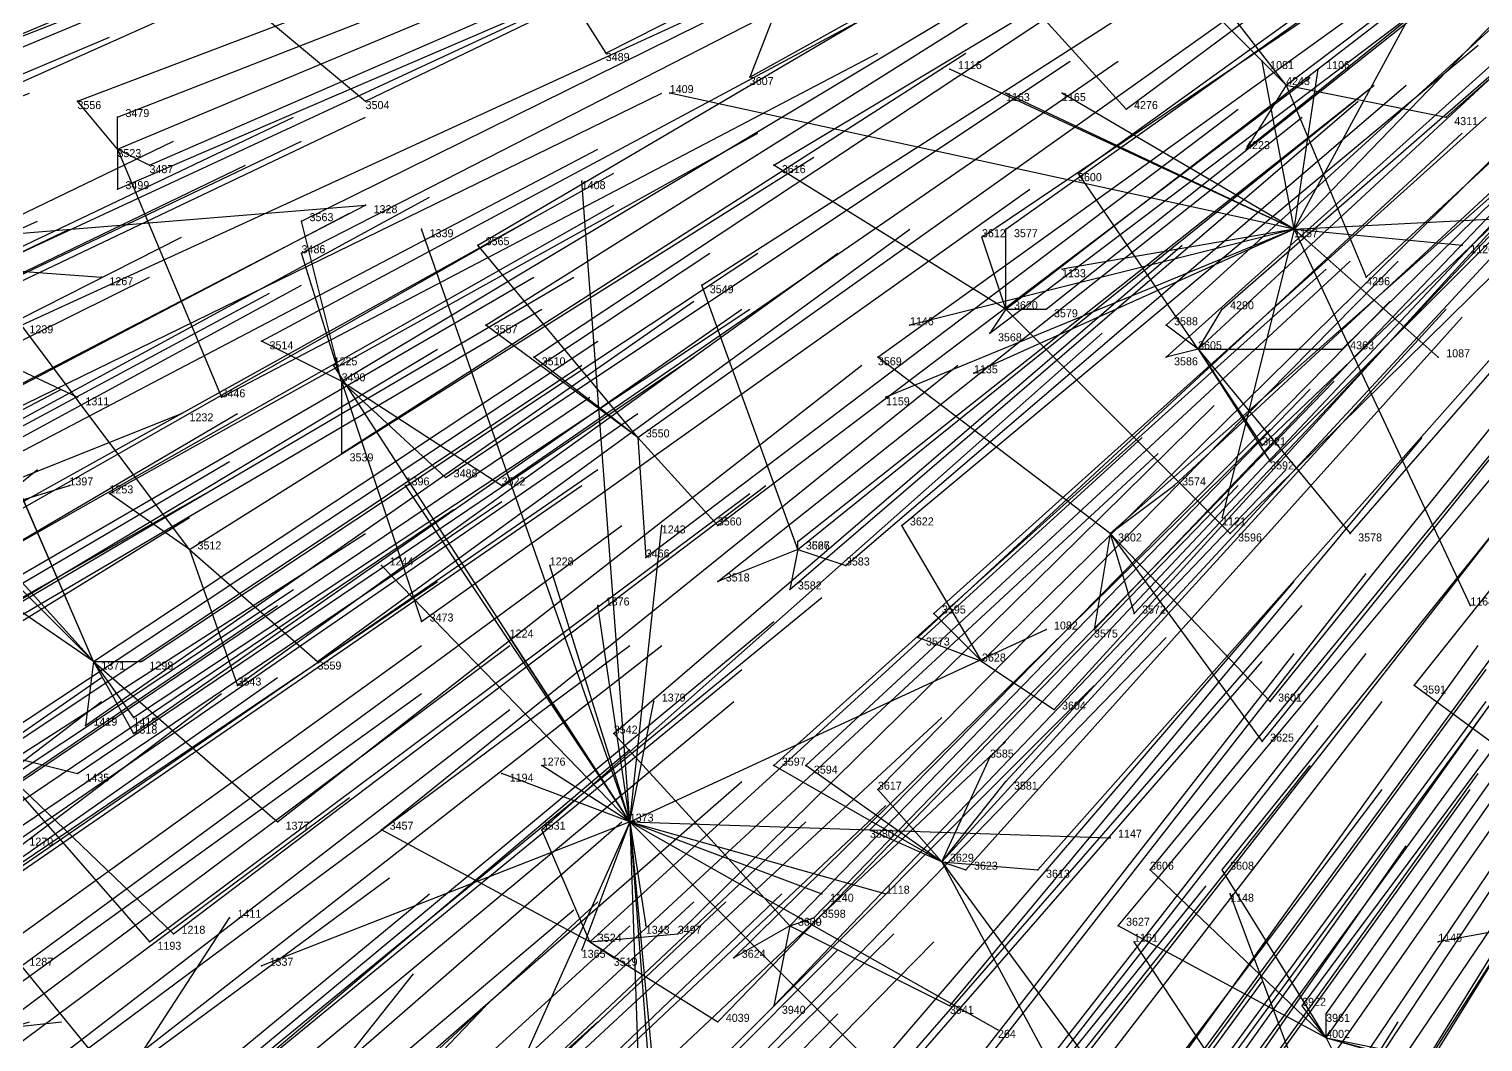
# Model space of a CAD drawing. Extents: x -0.5 to 0.59, y -0.5 to 0.58.
# Drawn here: x -0.335 to -0.1534, y -0.2545 to -0.128 of the extents above; entities that cross this region are included whole.
import ezdxf

# ---------------------------------------------------------------- set-up
doc = ezdxf.new("R2010")
doc.units = 0
for name, color, linetype in [('Facilities', 3, 'CONTINUOUS'), ('Facilities_lines', 3, 'CONTINUOUS'), ('Normals', 1, 'CONTINUOUS'), ('Source_points', 5, 'CONTINUOUS'), ('Text', 3, 'CONTINUOUS')]:
    doc.layers.add(name, color=color, linetype=linetype)

msp = doc.modelspace()

# ---------------------------------------------------------------- linework, layer by layer
at = {"layer": 'Facilities', "color": 3}
for p in [(-0.178, -0.135, -0.558), (-0.324, -0.143, -0.886), (-0.177, -0.153, -1.25), (-0.213, -0.163, -0.67), (-0.189, -0.168, -0.632), (-0.296, -0.172, -0.856), (-0.259, -0.179, -0.785), (-0.2, -0.191, -0.691), (-0.315, -0.193, -0.923), (-0.239, -0.193, -0.767), (-0.327, -0.207, -0.967), (-0.216, -0.207, -0.748), (-0.26, -0.227, -1.25), (-0.221, -0.232, -0.799), (-0.24, -0.24, -0.848), (-0.265, -0.242, -0.896), (-0.173, -0.254, -0.768)]:
    msp.add_point(p, dxfattribs=at)
at = {"layer": 'Facilities_lines', "color": 3}
for p, q in [((-0.275, -0.112, -0.742), (-0.263, -0.131, -0.735)), ((-0.238, -0.116, -0.661), (-0.245, -0.134, -0.699)), ((-0.218, -0.116, -0.618), (-0.198, -0.138, -0.603)), ((-0.178, -0.135, -0.558), (-0.197, -0.116, -0.572)), ((-0.177, -0.153, -1.25), (-0.158, -0.118, -1.25)), ((-0.177, -0.153, -1.25), (-0.149, -0.124, -1.25)), ((-0.305, -0.127, -0.826), (-0.293, -0.137, -0.809)), ((-0.178, -0.135, -0.558), (-0.185, -0.126, -0.56)), ((-0.177, -0.153, -1.25), (-0.181, -0.132, -1.25)), ((-0.177, -0.153, -1.25), (-0.22, -0.133, -1.25)), ((-0.177, -0.153, -1.25), (-0.174, -0.133, -1.25)), ((-0.177, -0.153, -1.25), (-0.255, -0.136, -1.25)), ((-0.177, -0.153, -1.25), (-0.213, -0.136, -1.25)), ((-0.177, -0.153, -1.25), (-0.206, -0.136, -1.25)), ((-0.178, -0.135, -0.558), (-0.183, -0.143, -0.581)), ((-0.178, -0.135, -0.558), (-0.168, -0.159, -0.579)), ((-0.178, -0.135, -0.558), (-0.158, -0.139, -0.526)), ((-0.324, -0.143, -0.886), (-0.329, -0.137, -0.891)), ((-0.324, -0.143, -0.886), (-0.324, -0.139, -0.88)), ((-0.324, -0.143, -0.886), (-0.311, -0.174, -0.891)), ((-0.324, -0.143, -0.886), (-0.324, -0.148, -0.89)), ((-0.324, -0.143, -0.886), (-0.32, -0.145, -0.879)), ((-0.213, -0.163, -0.67), (-0.242, -0.145, -0.705)), ((-0.26, -0.227, -1.25), (-0.266, -0.147, -1.25)), ((-0.189, -0.168, -0.632), (-0.204, -0.146, -0.628)), ((-0.367, -0.156, -1.25), (-0.293, -0.15, -1.25)), ((-0.296, -0.172, -0.856), (-0.301, -0.152, -0.842)), ((-0.177, -0.153, -1.25), (-0.138, -0.151, -1.25)), ((-0.26, -0.227, -1.25), (-0.286, -0.153, -1.25)), ((-0.177, -0.153, -1.25), (-0.228, -0.174, -1.25)), ((-0.177, -0.153, -1.25), (-0.225, -0.165, -1.25)), ((-0.177, -0.153, -1.25), (-0.217, -0.171, -1.25)), ((-0.213, -0.163, -0.67), (-0.216, -0.154, -0.664)), ((-0.213, -0.163, -0.67), (-0.213, -0.153, -0.656)), ((-0.177, -0.153, -1.25), (-0.206, -0.158, -1.25)), ((-0.177, -0.153, -1.25), (-0.186, -0.189, -1.25)), ((-0.177, -0.153, -1.25), (-0.159, -0.169, -1.25)), ((-0.177, -0.153, -1.25), (-0.156, -0.155, -1.25)), ((-0.177, -0.153, -1.25), (-0.155, -0.2, -1.25)), ((-0.367, -0.156, -1.25), (-0.329, -0.174, -1.25)), ((-0.367, -0.156, -1.25), (-0.326, -0.159, -1.25)), ((-0.296, -0.172, -0.856), (-0.301, -0.156, -0.848)), ((-0.259, -0.179, -0.785), (-0.279, -0.155, -0.797)), ((-0.327, -0.207, -0.967), (-0.347, -0.161, -0.957)), ((-0.239, -0.193, -0.767), (-0.251, -0.16, -0.744)), ((-0.213, -0.163, -0.67), (-0.215, -0.166, -0.679)), ((-0.213, -0.163, -0.67), (-0.185, -0.191, -0.665)), ((-0.213, -0.163, -0.67), (-0.208, -0.163, -0.66)), ((-0.189, -0.168, -0.632), (-0.186, -0.163, -0.618)), ((-0.315, -0.193, -0.923), (-0.336, -0.165, -0.935)), ((-0.259, -0.179, -0.785), (-0.278, -0.165, -0.808)), ((-0.189, -0.168, -0.632), (-0.193, -0.165, -0.633)), ((-0.296, -0.172, -0.856), (-0.306, -0.167, -0.871)), ((-0.189, -0.168, -0.632), (-0.193, -0.169, -0.641)), ((-0.189, -0.168, -0.632), (-0.17, -0.191, -0.638)), ((-0.189, -0.168, -0.632), (-0.18, -0.182, -0.641)), ((-0.189, -0.168, -0.632), (-0.181, -0.18, -0.638)), ((-0.189, -0.168, -0.632), (-0.171, -0.168, -0.598)), ((-0.26, -0.227, -1.25), (-0.297, -0.17, -1.25)), ((-0.259, -0.179, -0.785), (-0.272, -0.169, -0.8)), ((-0.2, -0.191, -0.691), (-0.229, -0.169, -0.712)), ((-0.296, -0.172, -0.856), (-0.286, -0.202, -0.874)), ((-0.296, -0.172, -0.856), (-0.283, -0.184, -0.843)), ((-0.296, -0.172, -0.856), (-0.276, -0.185, -0.831)), ((-0.296, -0.172, -0.856), (-0.296, -0.181, -0.868)), ((-0.366, -0.196, -1.25), (-0.316, -0.176, -1.25)), ((-0.327, -0.207, -0.967), (-0.34, -0.177, -0.958)), ((-0.259, -0.179, -0.785), (-0.258, -0.194, -0.807)), ((-0.259, -0.179, -0.785), (-0.249, -0.19, -0.783)), ((-0.366, -0.196, -1.25), (-0.33, -0.185, -1.25)), ((-0.26, -0.227, -1.25), (-0.288, -0.185, -1.25)), ((-0.2, -0.191, -0.691), (-0.192, -0.185, -0.666)), ((-0.327, -0.207, -0.967), (-0.346, -0.186, -0.982)), ((-0.315, -0.193, -0.923), (-0.325, -0.186, -0.936)), ((-0.26, -0.227, -1.25), (-0.256, -0.19, -1.25)), ((-0.216, -0.207, -0.748), (-0.226, -0.19, -0.737)), ((-0.327, -0.207, -0.967), (-0.343, -0.191, -0.983)), ((-0.239, -0.193, -0.767), (-0.239, -0.192, -0.767)), ((-0.2, -0.191, -0.691), (-0.202, -0.203, -0.716)), ((-0.2, -0.191, -0.691), (-0.197, -0.201, -0.703)), ((-0.2, -0.191, -0.691), (-0.18, -0.212, -0.694)), ((-0.2, -0.191, -0.691), (-0.181, -0.217, -0.706)), ((-0.315, -0.193, -0.923), (-0.309, -0.21, -0.934)), ((-0.315, -0.193, -0.923), (-0.299, -0.207, -0.91)), ((-0.239, -0.193, -0.767), (-0.249, -0.197, -0.793)), ((-0.239, -0.193, -0.767), (-0.24, -0.198, -0.776)), ((-0.239, -0.193, -0.767), (-0.233, -0.195, -0.759)), ((-0.327, -0.207, -0.967), (-0.343, -0.196, -0.988)), ((-0.26, -0.227, -1.25), (-0.291, -0.195, -1.25)), ((-0.26, -0.227, -1.25), (-0.27, -0.195, -1.25)), ((-0.26, -0.227, -1.25), (-0.264, -0.2, -1.25)), ((-0.216, -0.207, -0.748), (-0.222, -0.201, -0.748)), ((-0.26, -0.227, -1.25), (-0.208, -0.203, -1.25)), ((-0.26, -0.227, -1.25), (-0.275, -0.204, -1.25)), ((-0.216, -0.207, -0.748), (-0.224, -0.204, -0.758)), ((-0.327, -0.207, -0.967), (-0.328, -0.215, -0.98)), ((-0.327, -0.207, -0.967), (-0.321, -0.207, -0.955)), ((-0.327, -0.207, -0.967), (-0.322, -0.216, -0.969)), ((-0.327, -0.207, -0.967), (-0.304, -0.227, -0.949)), ((-0.327, -0.207, -0.967), (-0.322, -0.214, -0.967)), ((-0.216, -0.207, -0.748), (-0.207, -0.213, -0.742)), ((-0.143, -0.224, -0.665), (-0.162, -0.21, -0.663)), ((-0.26, -0.227, -1.25), (-0.257, -0.212, -1.25)), ((-0.24, -0.24, -0.848), (-0.262, -0.216, -0.849)), ((-0.341, -0.218, -1.012), (-0.32, -0.242, -1.002)), ((-0.341, -0.218, -1.012), (-0.317, -0.241, -0.995)), ((-0.341, -0.218, -1.012), (-0.329, -0.221, -0.991)), ((-0.221, -0.232, -0.799), (-0.215, -0.219, -0.768)), ((-0.26, -0.227, -1.25), (-0.276, -0.221, -1.25)), ((-0.26, -0.227, -1.25), (-0.271, -0.22, -1.25)), ((-0.221, -0.232, -0.799), (-0.242, -0.22, -0.817)), ((-0.221, -0.232, -0.799), (-0.238, -0.22, -0.81)), ((-0.221, -0.232, -0.799), (-0.229, -0.223, -0.799)), ((-0.221, -0.232, -0.799), (-0.213, -0.222, -0.77)), ((-0.26, -0.227, -1.25), (-0.306, -0.245, -1.25)), ((-0.26, -0.227, -1.25), (-0.277, -0.265, -1.25)), ((-0.26, -0.227, -1.25), (-0.266, -0.243, -1.25)), ((-0.26, -0.227, -1.25), (-0.258, -0.284, -1.25)), ((-0.26, -0.227, -1.25), (-0.214, -0.253, -1.25)), ((-0.26, -0.227, -1.25), (-0.221, -0.266, -1.25)), ((-0.26, -0.227, -1.25), (-0.257, -0.266, -1.25)), ((-0.26, -0.227, -1.25), (-0.255, -0.28, -1.25)), ((-0.26, -0.227, -1.25), (-0.228, -0.236, -1.25)), ((-0.26, -0.227, -1.25), (-0.236, -0.236, -1.25)), ((-0.26, -0.227, -1.25), (-0.2, -0.229, -1.25)), ((-0.26, -0.227, -1.25), (-0.258, -0.24, -1.25)), ((-0.265, -0.242, -0.896), (-0.291, -0.228, -0.923)), ((-0.265, -0.242, -0.896), (-0.271, -0.228, -0.885)), ((-0.221, -0.232, -0.799), (-0.23, -0.228, -0.811)), ((-0.087, -0.229, -1.25), (-0.159, -0.242, -1.25)), ((-0.221, -0.232, -0.799), (-0.218, -0.233, -0.797)), ((-0.221, -0.232, -0.799), (-0.209, -0.233, -0.782)), ((-0.221, -0.232, -0.799), (-0.206, -0.26, -0.829)), ((-0.221, -0.232, -0.799), (-0.196, -0.266, -0.826)), ((-0.173, -0.254, -0.768), (-0.195, -0.233, -0.759)), ((-0.173, -0.254, -0.768), (-0.186, -0.233, -0.745)), ((-0.164, -0.292, -1.25), (-0.185, -0.236, -1.25)), ((-0.336, -0.279, -1.25), (-0.31, -0.239, -1.25)), ((-0.24, -0.24, -0.848), (-0.237, -0.239, -0.841)), ((-0.265, -0.242, -0.896), (-0.254, -0.241, -0.875)), ((-0.24, -0.24, -0.848), (-0.247, -0.244, -0.867)), ((-0.24, -0.24, -0.848), (-0.242, -0.25, -0.87)), ((-0.24, -0.24, -0.848), (-0.24, -0.24, -0.848)), ((-0.24, -0.24, -0.848), (-0.22, -0.25, -0.833)), ((-0.173, -0.254, -0.768), (-0.199, -0.24, -0.778)), ((-0.265, -0.242, -0.896), (-0.262, -0.244, -0.895)), ((-0.265, -0.242, -0.896), (-0.249, -0.252, -0.885)), ((-0.164, -0.292, -1.25), (-0.197, -0.242, -1.25)), ((-0.318, -0.267, -1.038), (-0.336, -0.245, -1.039)), ((-0.173, -0.254, -0.768), (-0.176, -0.25, -0.764)), ((-0.173, -0.254, -0.768), (-0.173, -0.251, -0.763)), ((-0.173, -0.254, -0.768), (-0.172, -0.256, -0.772)), ((-0.173, -0.254, -0.768), (-0.166, -0.256, -0.764)), ((-0.173, -0.254, -0.768), (-0.147, -0.261, -0.749)), ((-0.173, -0.254, -0.768), (-0.163, -0.256, -0.759))]:
    msp.add_line(p, q, dxfattribs=at)
at = {"layer": 'Normals', "color": 1}
for p, q in [((-0.158, -0.139, -0.526), (-0.088, -0.077, -0.562)), ((-0.178, -0.135, -0.558), (-0.104, -0.079, -0.596)), ((-0.198, -0.138, -0.603), (-0.124, -0.083, -0.642)), ((-0.183, -0.143, -0.581), (-0.111, -0.085, -0.62)), ((-0.263, -0.131, -0.735), (-0.18, -0.089, -0.772)), ((-0.245, -0.134, -0.699), (-0.164, -0.089, -0.736)), ((-0.204, -0.146, -0.628), (-0.129, -0.092, -0.666)), ((-0.168, -0.159, -0.579), (-0.1, -0.096, -0.617)), ((-0.293, -0.137, -0.809), (-0.21, -0.097, -0.847)), ((-0.242, -0.145, -0.705), (-0.162, -0.097, -0.742)), ((-0.213, -0.153, -0.656), (-0.137, -0.099, -0.693)), ((-0.216, -0.154, -0.664), (-0.139, -0.102, -0.701)), ((-0.193, -0.165, -0.633), (-0.124, -0.102, -0.671)), ((-0.186, -0.163, -0.618), (-0.116, -0.102, -0.656)), ((-0.171, -0.168, -0.598), (-0.104, -0.102, -0.635)), ((-0.329, -0.137, -0.891), (-0.242, -0.104, -0.928)), ((-0.324, -0.139, -0.88), (-0.237, -0.105, -0.917)), ((-0.208, -0.163, -0.66), (-0.135, -0.105, -0.697)), ((-0.189, -0.168, -0.632), (-0.121, -0.105, -0.669)), ((-0.324, -0.143, -0.886), (-0.238, -0.107, -0.922)), ((-0.213, -0.163, -0.67), (-0.139, -0.106, -0.707)), ((-0.193, -0.169, -0.641), (-0.124, -0.107, -0.679)), ((-0.32, -0.145, -0.879), (-0.235, -0.108, -0.915)), ((-0.279, -0.155, -0.797), (-0.199, -0.108, -0.836)), ((-0.377, -0.146, -1.01), (-0.292, -0.11, -1.049)), ((-0.251, -0.16, -0.744), (-0.173, -0.11, -0.781)), ((-0.215, -0.166, -0.679), (-0.141, -0.11, -0.715)), ((-0.324, -0.148, -0.89), (-0.238, -0.111, -0.926)), ((-0.301, -0.152, -0.842), (-0.218, -0.111, -0.88)), ((-0.301, -0.156, -0.848), (-0.219, -0.114, -0.886)), ((-0.278, -0.165, -0.808), (-0.2, -0.116, -0.846)), ((-0.229, -0.169, -0.712), (-0.154, -0.115, -0.749)), ((-0.181, -0.18, -0.638), (-0.114, -0.116, -0.676)), ((-0.272, -0.169, -0.8), (-0.195, -0.118, -0.838)), ((-0.18, -0.182, -0.641), (-0.115, -0.117, -0.679)), ((-0.395, -0.155, -1.06), (-0.309, -0.119, -1.098)), ((-0.17, -0.191, -0.638), (-0.109, -0.121, -0.676)), ((-0.395, -0.161, -1.066), (-0.31, -0.123, -1.104)), ((-0.347, -0.161, -0.957), (-0.263, -0.122, -0.994)), ((-0.306, -0.167, -0.871), (-0.224, -0.123, -0.908)), ((-0.192, -0.185, -0.666), (-0.124, -0.122, -0.704)), ((-0.413, -0.159, -1.105), (-0.326, -0.125, -1.143)), ((-0.296, -0.172, -0.856), (-0.216, -0.124, -0.893)), ((-0.259, -0.179, -0.785), (-0.183, -0.125, -0.823)), ((-0.336, -0.165, -0.935), (-0.251, -0.126, -0.972)), ((-0.185, -0.191, -0.665), (-0.119, -0.126, -0.703)), ((-0.41, -0.165, -1.106), (-0.325, -0.129, -1.142)), ((-0.226, -0.19, -0.737), (-0.154, -0.13, -0.774)), ((-0.2, -0.191, -0.691), (-0.131, -0.13, -0.73)), ((-0.311, -0.174, -0.891), (-0.229, -0.131, -0.929)), ((-0.296, -0.181, -0.868), (-0.218, -0.131, -0.905)), ((-0.283, -0.184, -0.843), (-0.205, -0.132, -0.88)), ((-0.276, -0.185, -0.831), (-0.199, -0.132, -0.867)), ((-0.181, -0.132, -1.25), (-0.181, -0.132, -1.15)), ((-0.249, -0.19, -0.783), (-0.175, -0.134, -0.82)), ((-0.22, -0.133, -1.25), (-0.22, -0.133, -1.15)), ((-0.197, -0.201, -0.703), (-0.133, -0.133, -0.74)), ((-0.174, -0.133, -1.25), (-0.174, -0.133, -1.15)), ((-0.422, -0.171, -1.137), (-0.335, -0.136, -1.174)), ((-0.34, -0.177, -0.958), (-0.256, -0.136, -0.994)), ((-0.255, -0.136, -1.25), (-0.255, -0.136, -1.15)), ((-0.239, -0.192, -0.767), (-0.167, -0.135, -0.805)), ((-0.239, -0.193, -0.767), (-0.167, -0.135, -0.806)), ((-0.233, -0.195, -0.759), (-0.163, -0.135, -0.797)), ((-0.213, -0.136, -1.25), (-0.213, -0.136, -1.15)), ((-0.206, -0.136, -1.25), (-0.206, -0.136, -1.15)), ((-0.202, -0.203, -0.716), (-0.138, -0.136, -0.754)), ((-0.258, -0.194, -0.807), (-0.184, -0.138, -0.844)), ((-0.24, -0.198, -0.776), (-0.169, -0.137, -0.814)), ((-0.162, -0.21, -0.663), (-0.104, -0.137, -0.699)), ((-0.386, -0.179, -1.063), (-0.302, -0.139, -1.101)), ((-0.377, -0.179, -1.043), (-0.293, -0.139, -1.081)), ((-0.249, -0.197, -0.793), (-0.176, -0.139, -0.83)), ((-0.222, -0.201, -0.748), (-0.153, -0.139, -0.786)), ((-0.325, -0.186, -0.936), (-0.244, -0.141, -0.974)), ((-0.224, -0.204, -0.758), (-0.156, -0.141, -0.795)), ((-0.18, -0.212, -0.694), (-0.122, -0.14, -0.732)), ((-0.4, -0.182, -1.099), (-0.317, -0.142, -1.136)), ((-0.385, -0.182, -1.064), (-0.301, -0.142, -1.102)), ((-0.346, -0.186, -0.982), (-0.264, -0.143, -1.019)), ((-0.216, -0.207, -0.748), (-0.15, -0.142, -0.786)), ((-0.391, -0.185, -1.081), (-0.308, -0.145, -1.119)), ((-0.315, -0.193, -0.923), (-0.237, -0.144, -0.962)), ((-0.207, -0.213, -0.742), (-0.144, -0.144, -0.779)), ((-0.181, -0.217, -0.706), (-0.123, -0.145, -0.745)), ((-0.343, -0.191, -0.983), (-0.262, -0.146, -1.02)), ((-0.266, -0.147, -1.25), (-0.266, -0.147, -1.15)), ((-0.286, -0.202, -0.874), (-0.21, -0.148, -0.911)), ((-0.376, -0.193, -1.055), (-0.293, -0.15, -1.092)), ((-0.366, -0.193, -1.035), (-0.285, -0.149, -1.072)), ((-0.343, -0.196, -0.988), (-0.262, -0.15, -1.025)), ((-0.293, -0.15, -1.25), (-0.293, -0.15, -1.15)), ((-0.419, -0.19, -1.15), (-0.334, -0.152, -1.187)), ((-0.377, -0.194, -1.06), (-0.295, -0.151, -1.097)), ((-0.352, -0.197, -1.009), (-0.271, -0.151, -1.045)), ((-0.215, -0.219, -0.768), (-0.151, -0.151, -0.804)), ((-0.414, -0.193, -1.142), (-0.33, -0.153, -1.178)), ((-0.399, -0.196, -1.11), (-0.316, -0.154, -1.148)), ((-0.299, -0.207, -0.91), (-0.225, -0.153, -0.948)), ((-0.286, -0.153, -1.25), (-0.286, -0.153, -1.15)), ((-0.213, -0.222, -0.77), (-0.15, -0.154, -0.807)), ((-0.177, -0.153, -1.25), (-0.177, -0.153, -1.15)), ((-0.327, -0.207, -0.967), (-0.25, -0.156, -1.005)), ((-0.321, -0.207, -0.955), (-0.244, -0.156, -0.994)), ((-0.309, -0.21, -0.934), (-0.234, -0.156, -0.973)), ((-0.262, -0.216, -0.849), (-0.191, -0.155, -0.884)), ((-0.156, -0.155, -1.25), (-0.156, -0.155, -1.15)), ((-0.242, -0.22, -0.817), (-0.173, -0.158, -0.854)), ((-0.238, -0.22, -0.81), (-0.17, -0.157, -0.848)), ((-0.229, -0.223, -0.799), (-0.164, -0.157, -0.837)), ((-0.206, -0.158, -1.25), (-0.206, -0.158, -1.15)), ((-0.403, -0.2, -1.126), (-0.32, -0.159, -1.162)), ((-0.353, -0.206, -1.022), (-0.272, -0.159, -1.058)), ((-0.347, -0.206, -1.01), (-0.267, -0.159, -1.046)), ((-0.326, -0.159, -1.25), (-0.326, -0.159, -1.15)), ((-0.387, -0.205, -1.095), (-0.305, -0.161, -1.132)), ((-0.382, -0.204, -1.083), (-0.301, -0.16, -1.12)), ((-0.195, -0.233, -0.759), (-0.136, -0.161, -0.797)), ((-0.186, -0.233, -0.745), (-0.128, -0.161, -0.783)), ((-0.351, -0.21, -1.023), (-0.271, -0.163, -1.06)), ((-0.328, -0.215, -0.98), (-0.252, -0.162, -1.017)), ((-0.322, -0.216, -0.969), (-0.246, -0.163, -1.007)), ((-0.322, -0.214, -0.967), (-0.245, -0.163, -1.005)), ((-0.23, -0.228, -0.811), (-0.165, -0.162, -0.848)), ((-0.221, -0.232, -0.799), (-0.158, -0.163, -0.837)), ((-0.209, -0.233, -0.782), (-0.147, -0.163, -0.818)), ((-0.225, -0.165, -1.25), (-0.225, -0.165, -1.15)), ((-0.218, -0.233, -0.797), (-0.156, -0.164, -0.835)), ((-0.341, -0.218, -1.012), (-0.264, -0.167, -1.049)), ((-0.271, -0.228, -0.885), (-0.201, -0.166, -0.922)), ((-0.364, -0.216, -1.058), (-0.284, -0.168, -1.095)), ((-0.199, -0.24, -0.778), (-0.139, -0.168, -0.815)), ((-0.344, -0.222, -1.023), (-0.266, -0.17, -1.059)), ((-0.329, -0.221, -0.991), (-0.252, -0.169, -1.028)), ((-0.304, -0.227, -0.949), (-0.231, -0.17, -0.987)), ((-0.297, -0.17, -1.25), (-0.297, -0.17, -1.15)), ((-0.291, -0.228, -0.923), (-0.219, -0.17, -0.961)), ((-0.159, -0.169, -1.25), (-0.159, -0.169, -1.15)), ((-0.237, -0.239, -0.841), (-0.172, -0.172, -0.877)), ((-0.217, -0.171, -1.25), (-0.217, -0.171, -1.15)), ((-0.415, -0.217, -1.17), (-0.331, -0.173, -1.203)), ((-0.342, -0.226, -1.025), (-0.265, -0.174, -1.061)), ((-0.329, -0.174, -1.25), (-0.329, -0.174, -1.15)), ((-0.24, -0.24, -0.848), (-0.175, -0.173, -0.885)), ((-0.24, -0.24, -0.848), (-0.175, -0.173, -0.885)), ((-0.228, -0.174, -1.25), (-0.228, -0.174, -1.15)), ((-0.389, -0.223, -1.121), (-0.309, -0.176, -1.158)), ((-0.336, -0.229, -1.016), (-0.259, -0.176, -1.053)), ((-0.316, -0.176, -1.25), (-0.316, -0.176, -1.15)), ((-0.254, -0.241, -0.875), (-0.187, -0.175, -0.911)), ((-0.176, -0.25, -0.764), (-0.121, -0.176, -0.802)), ((-0.173, -0.251, -0.763), (-0.12, -0.176, -0.801)), ((-0.265, -0.242, -0.896), (-0.196, -0.179, -0.933)), ((-0.247, -0.244, -0.867), (-0.18, -0.178, -0.903)), ((-0.22, -0.25, -0.833), (-0.161, -0.179, -0.871)), ((-0.173, -0.254, -0.768), (-0.12, -0.178, -0.806)), ((-0.166, -0.256, -0.764), (-0.115, -0.179, -0.802)), ((-0.163, -0.256, -0.759), (-0.111, -0.179, -0.797)), ((-0.262, -0.244, -0.895), (-0.194, -0.181, -0.932)), ((-0.172, -0.256, -0.772), (-0.119, -0.18, -0.81)), ((-0.412, -0.246, -1.199), (-0.334, -0.183, -1.205)), ((-0.39, -0.229, -1.131), (-0.31, -0.182, -1.168)), ((-0.341, -0.236, -1.037), (-0.264, -0.183, -1.074)), ((-0.242, -0.25, -0.87), (-0.178, -0.183, -0.907)), ((-0.343, -0.238, -1.043), (-0.266, -0.185, -1.08)), ((-0.33, -0.185, -1.25), (-0.33, -0.185, -1.15)), ((-0.317, -0.241, -0.995), (-0.243, -0.185, -1.032)), ((-0.288, -0.185, -1.25), (-0.288, -0.185, -1.15)), ((-0.249, -0.252, -0.885), (-0.184, -0.185, -0.921)), ((-0.394, -0.232, -1.143), (-0.313, -0.186, -1.18)), ((-0.353, -0.239, -1.067), (-0.276, -0.187, -1.104)), ((-0.32, -0.242, -1.002), (-0.245, -0.186, -1.04)), ((-0.206, -0.26, -0.829), (-0.149, -0.187, -0.866)), ((-0.359, -0.24, -1.08), (-0.282, -0.188, -1.117)), ((-0.396, -0.239, -1.156), (-0.315, -0.189, -1.187)), ((-0.336, -0.245, -1.039), (-0.261, -0.19, -1.076)), ((-0.256, -0.19, -1.25), (-0.256, -0.19, -1.15)), ((-0.186, -0.189, -1.25), (-0.186, -0.189, -1.15)), ((-0.371, -0.241, -1.106), (-0.293, -0.191, -1.143)), ((-0.196, -0.266, -0.826), (-0.141, -0.191, -0.863)), ((-0.291, -0.195, -1.25), (-0.291, -0.195, -1.15)), ((-0.27, -0.195, -1.25), (-0.27, -0.195, -1.15)), ((-0.225, -0.269, -0.877), (-0.168, -0.196, -0.915)), ((-0.361, -0.249, -1.096), (-0.284, -0.197, -1.134)), ((-0.238, -0.268, -0.896), (-0.177, -0.197, -0.933)), ((-0.379, -0.249, -1.134), (-0.302, -0.198, -1.172)), ((-0.308, -0.258, -1.004), (-0.236, -0.199, -1.042)), ((-0.381, -0.252, -1.142), (-0.304, -0.2, -1.179)), ((-0.264, -0.2, -1.25), (-0.264, -0.2, -1.15)), ((-0.237, -0.27, -0.898), (-0.176, -0.2, -0.935)), ((-0.155, -0.2, -1.25), (-0.155, -0.2, -1.15)), ((-0.313, -0.261, -1.019), (-0.242, -0.202, -1.057)), ((-0.208, -0.203, -1.25), (-0.208, -0.203, -1.15)), ((-0.361, -0.259, -1.111), (-0.286, -0.205, -1.148)), ((-0.35, -0.261, -1.09), (-0.275, -0.205, -1.127)), ((-0.334, -0.26, -1.058), (-0.26, -0.205, -1.095)), ((-0.329, -0.262, -1.052), (-0.256, -0.205, -1.09)), ((-0.275, -0.204, -1.25), (-0.275, -0.204, -1.15)), ((-0.258, -0.271, -0.935), (-0.193, -0.204, -0.971)), ((-0.208, -0.28, -0.871), (-0.154, -0.205, -0.91)), ((-0.242, -0.277, -0.92), (-0.181, -0.207, -0.957)), ((-0.234, -0.279, -0.91), (-0.177, -0.206, -0.947)), ((-0.225, -0.279, -0.896), (-0.168, -0.206, -0.934)), ((-0.202, -0.282, -0.867), (-0.148, -0.206, -0.905)), ((-0.318, -0.267, -1.038), (-0.246, -0.208, -1.076)), ((-0.208, -0.283, -0.877), (-0.153, -0.208, -0.915)), ((-0.408, -0.266, -1.218), (-0.326, -0.209, -1.22)), ((-0.381, -0.263, -1.159), (-0.304, -0.209, -1.19)), ((-0.268, -0.276, -0.962), (-0.202, -0.21, -0.998)), ((-0.205, -0.284, -0.875), (-0.15, -0.209, -0.913)), ((-0.406, -0.273, -1.222), (-0.326, -0.212, -1.22)), ((-0.389, -0.27, -1.185), (-0.311, -0.211, -1.203)), ((-0.361, -0.265, -1.12), (-0.286, -0.211, -1.157)), ((-0.318, -0.271, -1.046), (-0.247, -0.212, -1.083)), ((-0.257, -0.212, -1.25), (-0.257, -0.212, -1.15)), ((-0.223, -0.286, -0.905), (-0.166, -0.212, -0.942)), ((-0.208, -0.287, -0.885), (-0.153, -0.212, -0.923)), ((-0.349, -0.27, -1.102), (-0.275, -0.213, -1.139)), ((-0.289, -0.277, -1), (-0.221, -0.214, -1.038)), ((-0.231, -0.288, -0.924), (-0.174, -0.215, -0.961)), ((-0.193, -0.293, -0.876), (-0.141, -0.216, -0.914)), ((-0.28, -0.28, -0.991), (-0.213, -0.217, -1.029)), ((-0.331, -0.278, -1.081), (-0.26, -0.218, -1.118)), ((-0.208, -0.292, -0.898), (-0.154, -0.218, -0.936)), ((-0.186, -0.297, -0.876), (-0.136, -0.219, -0.913)), ((-0.276, -0.221, -1.25), (-0.276, -0.221, -1.15)), ((-0.271, -0.22, -1.25), (-0.271, -0.22, -1.15)), ((-0.233, -0.293, -0.935), (-0.175, -0.22, -0.971)), ((-0.208, -0.296, -0.906), (-0.154, -0.221, -0.944)), ((-0.316, -0.283, -1.06), (-0.246, -0.222, -1.098)), ((-0.222, -0.297, -0.927), (-0.166, -0.223, -0.964)), ((-0.209, -0.298, -0.91), (-0.155, -0.223, -0.948)), ((-0.373, -0.282, -1.168), (-0.295, -0.224, -1.192)), ((-0.295, -0.288, -1.031), (-0.228, -0.225, -1.07)), ((-0.331, -0.288, -1.096), (-0.261, -0.227, -1.133)), ((-0.305, -0.29, -1.052), (-0.238, -0.227, -1.09)), ((-0.26, -0.227, -1.25), (-0.26, -0.227, -1.15)), ((-0.191, -0.306, -0.903), (-0.142, -0.227, -0.94)), ((-0.191, -0.307, -0.903), (-0.142, -0.228, -0.94)), ((-0.216, -0.306, -0.936), (-0.163, -0.23, -0.974)), ((-0.2, -0.229, -1.25), (-0.2, -0.229, -1.15)), ((-0.37, -0.293, -1.18), (-0.29, -0.234, -1.194)), ((-0.359, -0.297, -1.164), (-0.285, -0.236, -1.192)), ((-0.308, -0.3, -1.075), (-0.241, -0.236, -1.112)), ((-0.247, -0.308, -0.987), (-0.188, -0.235, -1.023)), ((-0.236, -0.236, -1.25), (-0.236, -0.236, -1.15)), ((-0.228, -0.236, -1.25), (-0.228, -0.236, -1.15)), ((-0.185, -0.236, -1.25), (-0.185, -0.236, -1.15)), ((-0.332, -0.3, -1.119), (-0.264, -0.237, -1.156)), ((-0.32, -0.3, -1.096), (-0.252, -0.237, -1.133)), ((-0.316, -0.301, -1.09), (-0.248, -0.237, -1.127)), ((-0.338, -0.298, -1.127), (-0.267, -0.238, -1.164)), ((-0.31, -0.239, -1.25), (-0.31, -0.239, -1.15)), ((-0.329, -0.303, -1.117), (-0.26, -0.24, -1.154)), ((-0.293, -0.306, -1.06), (-0.227, -0.241, -1.097)), ((-0.258, -0.24, -1.25), (-0.258, -0.24, -1.15)), ((-0.3, -0.309, -1.076), (-0.234, -0.243, -1.114)), ((-0.287, -0.308, -1.053), (-0.222, -0.242, -1.09)), ((-0.266, -0.243, -1.25), (-0.266, -0.243, -1.15)), ((-0.197, -0.242, -1.25), (-0.197, -0.242, -1.15)), ((-0.159, -0.242, -1.25), (-0.159, -0.242, -1.15)), ((-0.306, -0.245, -1.25), (-0.306, -0.245, -1.15)), ((-0.349, -0.324, -1.19), (-0.287, -0.246, -1.194)), ((-0.236, -0.322, -0.998), (-0.181, -0.247, -1.034)), ((-0.347, -0.322, -1.184), (-0.278, -0.25, -1.193)), ((-0.354, -0.258, -1.25), (-0.335, -0.252, -1.152)), ((-0.34, -0.253, -1.25), (-0.331, -0.252, -1.15)), ((-0.334, -0.315, -1.148), (-0.264, -0.252, -1.182)), ((-0.299, -0.317, -1.089), (-0.234, -0.251, -1.127)), ((-0.214, -0.331, -0.984), (-0.164, -0.252, -1.02)), ((-0.214, -0.253, -1.25), (-0.214, -0.253, -1.15))]:
    msp.add_line(p, q, dxfattribs=at)
at = {"layer": 'Source_points', "color": 5}
for p in [(-0.263, -0.131, -0.735), (-0.181, -0.132, -1.25), (-0.245, -0.134, -0.699), (-0.22, -0.133, -1.25), (-0.174, -0.133, -1.25), (-0.255, -0.136, -1.25), (-0.213, -0.136, -1.25), (-0.206, -0.136, -1.25), (-0.329, -0.137, -0.891), (-0.293, -0.137, -0.809), (-0.198, -0.138, -0.603), (-0.324, -0.139, -0.88), (-0.158, -0.139, -0.526), (-0.183, -0.143, -0.581), (-0.32, -0.145, -0.879), (-0.242, -0.145, -0.705), (-0.266, -0.147, -1.25), (-0.204, -0.146, -0.628), (-0.324, -0.148, -0.89), (-0.293, -0.15, -1.25), (-0.301, -0.152, -0.842), (-0.286, -0.153, -1.25), (-0.216, -0.154, -0.664), (-0.213, -0.153, -0.656), (-0.301, -0.156, -0.848), (-0.279, -0.155, -0.797), (-0.156, -0.155, -1.25), (-0.206, -0.158, -1.25), (-0.326, -0.159, -1.25), (-0.168, -0.159, -0.579), (-0.251, -0.16, -0.744), (-0.208, -0.163, -0.66), (-0.186, -0.163, -0.618), (-0.278, -0.165, -0.808), (-0.225, -0.165, -1.25), (-0.193, -0.165, -0.633), (-0.306, -0.167, -0.871), (-0.215, -0.166, -0.679), (-0.171, -0.168, -0.598), (-0.297, -0.17, -1.25), (-0.272, -0.169, -0.8), (-0.229, -0.169, -0.712), (-0.193, -0.169, -0.641), (-0.159, -0.169, -1.25), (-0.217, -0.171, -1.25), (-0.329, -0.174, -1.25), (-0.311, -0.174, -0.891), (-0.228, -0.174, -1.25), (-0.316, -0.176, -1.25), (-0.296, -0.181, -0.868), (-0.181, -0.18, -0.638), (-0.18, -0.182, -0.641), (-0.33, -0.185, -1.25), (-0.288, -0.185, -1.25), (-0.283, -0.184, -0.843), (-0.276, -0.185, -0.831), (-0.192, -0.185, -0.666), (-0.325, -0.186, -0.936), (-0.256, -0.19, -1.25), (-0.249, -0.19, -0.783), (-0.226, -0.19, -0.737), (-0.186, -0.189, -1.25), (-0.239, -0.192, -0.767), (-0.185, -0.191, -0.665), (-0.17, -0.191, -0.638), (-0.258, -0.194, -0.807), (-0.291, -0.195, -1.25), (-0.27, -0.195, -1.25), (-0.233, -0.195, -0.759), (-0.249, -0.197, -0.793), (-0.24, -0.198, -0.776), (-0.264, -0.2, -1.25), (-0.222, -0.201, -0.748), (-0.197, -0.201, -0.703), (-0.155, -0.2, -1.25), (-0.286, -0.202, -0.874), (-0.208, -0.203, -1.25), (-0.202, -0.203, -0.716), (-0.275, -0.204, -1.25), (-0.224, -0.204, -0.758), (-0.321, -0.207, -0.955), (-0.299, -0.207, -0.91), (-0.309, -0.21, -0.934), (-0.162, -0.21, -0.663), (-0.257, -0.212, -1.25), (-0.18, -0.212, -0.694), (-0.322, -0.214, -0.967), (-0.207, -0.213, -0.742), (-0.328, -0.215, -0.98), (-0.322, -0.216, -0.969), (-0.262, -0.216, -0.849), (-0.181, -0.217, -0.706), (-0.215, -0.219, -0.768), (-0.329, -0.221, -0.991), (-0.276, -0.221, -1.25), (-0.271, -0.22, -1.25), (-0.242, -0.22, -0.817), (-0.238, -0.22, -0.81), (-0.229, -0.223, -0.799), (-0.213, -0.222, -0.77), (-0.304, -0.227, -0.949), (-0.291, -0.228, -0.923), (-0.271, -0.228, -0.885), (-0.23, -0.228, -0.811), (-0.2, -0.229, -1.25), (-0.218, -0.233, -0.797), (-0.209, -0.233, -0.782), (-0.195, -0.233, -0.759), (-0.186, -0.233, -0.745), (-0.236, -0.236, -1.25), (-0.228, -0.236, -1.25), (-0.185, -0.236, -1.25), (-0.31, -0.239, -1.25), (-0.237, -0.239, -0.841), (-0.317, -0.241, -0.995), (-0.258, -0.24, -1.25), (-0.254, -0.241, -0.875), (-0.24, -0.24, -0.848), (-0.199, -0.24, -0.778), (-0.32, -0.242, -1.002), (-0.266, -0.243, -1.25), (-0.197, -0.242, -1.25), (-0.159, -0.242, -1.25), (-0.306, -0.245, -1.25), (-0.262, -0.244, -0.895), (-0.247, -0.244, -0.867), (-0.242, -0.25, -0.87), (-0.22, -0.25, -0.833), (-0.176, -0.25, -0.764), (-0.249, -0.252, -0.885), (-0.173, -0.251, -0.763), (-0.214, -0.253, -1.25)]:
    msp.add_point(p, dxfattribs=at)

# ---------------------------------------------------------------- texts
at = {"layer": 'Text', "color": 3}
for s, p in [('3489', (-0.263, -0.132, -0.735)), ('1116', (-0.219, -0.133, -1.25)), ('1081', (-0.18, -0.133, -1.25)), ('1106', (-0.173, -0.133, -1.25)), ('3607', (-0.245, -0.135, -0.699)), ('4243', (-0.178, -0.135, -0.558)), ('1409', (-0.255, -0.136, -1.25)), ('1163', (-0.213, -0.137, -1.25)), ('1165', (-0.206, -0.137, -1.25)), ('3556', (-0.329, -0.138, -0.891)), ('3479', (-0.323, -0.139, -0.88)), ('3504', (-0.293, -0.138, -0.809)), ('4276', (-0.197, -0.138, -0.603)), ('4311', (-0.157, -0.14, -0.526)), ('3523', (-0.324, -0.144, -0.886)), ('4223', (-0.183, -0.143, -0.581)), ('3487', (-0.32, -0.146, -0.879)), ('3616', (-0.241, -0.146, -0.705)), ('3499', (-0.323, -0.148, -0.89)), ('1408', (-0.266, -0.148, -1.25)), ('3600', (-0.204, -0.147, -0.628)), ('1328', (-0.292, -0.151, -1.25)), ('3563', (-0.3, -0.152, -0.842)), ('1339', (-0.285, -0.154, -1.25)), ('3565', (-0.278, -0.155, -0.797)), ('3612', (-0.216, -0.154, -0.664)), ('3577', (-0.212, -0.154, -0.656)), ('1157', (-0.177, -0.154, -1.25)), ('3486', (-0.301, -0.156, -0.848)), ('1126', (-0.155, -0.156, -1.25)), ('1133', (-0.206, -0.159, -1.25)), ('1267', (-0.325, -0.16, -1.25)), ('4296', (-0.168, -0.16, -0.579)), ('3549', (-0.25, -0.161, -0.744)), ('3620', (-0.212, -0.163, -0.67)), ('3579', (-0.207, -0.164, -0.66)), ('4290', (-0.185, -0.163, -0.618)), ('1239', (-0.335, -0.166, -0.935)), ('3557', (-0.277, -0.166, -0.808)), ('1146', (-0.225, -0.165, -1.25)), ('3588', (-0.192, -0.165, -0.633)), ('3514', (-0.305, -0.168, -0.871)), ('3568', (-0.214, -0.167, -0.679)), ('3605', (-0.189, -0.168, -0.632)), ('4363', (-0.17, -0.168, -0.598)), ('1087', (-0.158, -0.169, -1.25)), ('1225', (-0.297, -0.17, -1.25)), ('3510', (-0.271, -0.17, -0.8)), ('3569', (-0.229, -0.17, -0.712)), ('1135', (-0.217, -0.171, -1.25)), ('3586', (-0.192, -0.17, -0.641)), ('3490', (-0.296, -0.172, -0.856)), ('1311', (-0.328, -0.175, -1.25)), ('3446', (-0.311, -0.174, -0.891)), ('1159', (-0.228, -0.175, -1.25)), ('1232', (-0.315, -0.177, -1.25)), ('3550', (-0.258, -0.179, -0.785)), ('3621', (-0.181, -0.18, -0.638)), ('3539', (-0.295, -0.182, -0.868)), ('3488', (-0.282, -0.184, -0.843)), ('3592', (-0.18, -0.183, -0.641)), ('1397', (-0.33, -0.185, -1.25)), ('1253', (-0.325, -0.186, -0.936)), ('1396', (-0.288, -0.185, -1.25)), ('3522', (-0.276, -0.185, -0.831)), ('3574', (-0.191, -0.185, -0.666)), ('1243', (-0.256, -0.191, -1.25)), ('3560', (-0.249, -0.19, -0.783)), ('3622', (-0.225, -0.19, -0.737)), ('1121', (-0.186, -0.19, -1.25)), ('3512', (-0.314, -0.193, -0.923)), ('3626', (-0.238, -0.193, -0.767)), ('3567', (-0.238, -0.193, -0.767)), ('3602', (-0.199, -0.192, -0.691)), ('3596', (-0.184, -0.192, -0.665)), ('3578', (-0.169, -0.192, -0.638)), ('1244', (-0.29, -0.195, -1.25)), ('1228', (-0.27, -0.195, -1.25)), ('3466', (-0.258, -0.194, -0.807)), ('3583', (-0.233, -0.195, -0.759)), ('3518', (-0.248, -0.197, -0.793)), ('3582', (-0.239, -0.198, -0.776)), ('1376', (-0.263, -0.2, -1.25)), ('1164', (-0.155, -0.2, -1.25)), ('3473', (-0.285, -0.202, -0.874)), ('3595', (-0.221, -0.201, -0.748)), ('3572', (-0.196, -0.201, -0.703)), ('1224', (-0.275, -0.204, -1.25)), ('1082', (-0.207, -0.203, -1.25)), ('3575', (-0.202, -0.204, -0.716)), ('3573', (-0.223, -0.205, -0.758)), ('1371', (-0.326, -0.208, -0.967)), ('1298', (-0.32, -0.208, -0.955)), ('3559', (-0.299, -0.208, -0.91)), ('3628', (-0.216, -0.207, -0.748)), ('3543', (-0.309, -0.21, -0.934)), ('3591', (-0.161, -0.211, -0.663)), ('1379', (-0.256, -0.212, -1.25)), ('3604', (-0.206, -0.213, -0.742)), ('3601', (-0.179, -0.212, -0.694)), ('1419', (-0.327, -0.215, -0.98)), ('1413', (-0.322, -0.215, -0.967)), ('1318', (-0.322, -0.216, -0.969)), ('3542', (-0.262, -0.216, -0.849)), ('3625', (-0.18, -0.217, -0.706)), ('1276', (-0.271, -0.22, -1.25)), ('3597', (-0.241, -0.22, -0.817)), ('3585', (-0.215, -0.219, -0.768)), ('1435', (-0.328, -0.222, -0.991)), ('1194', (-0.275, -0.222, -1.25)), ('3594', (-0.237, -0.221, -0.81)), ('3617', (-0.229, -0.223, -0.799)), ('3581', (-0.212, -0.223, -0.77)), ('1377', (-0.303, -0.228, -0.949)), ('3457', (-0.29, -0.228, -0.923)), ('3531', (-0.271, -0.228, -0.885)), ('1373', (-0.26, -0.227, -1.25)), ('3580', (-0.23, -0.229, -0.811)), ('1147', (-0.199, -0.229, -1.25)), ('1270', (-0.335, -0.23, -1.016)), ('3629', (-0.22, -0.232, -0.799)), ('3623', (-0.217, -0.233, -0.797)), ('3606', (-0.195, -0.233, -0.759)), ('3608', (-0.185, -0.233, -0.745)), ('3613', (-0.208, -0.234, -0.782)), ('1140', (-0.235, -0.237, -1.25)), ('1118', (-0.228, -0.236, -1.25)), ('1148', (-0.185, -0.237, -1.25)), ('1411', (-0.309, -0.239, -1.25)), ('3630', (-0.239, -0.24, -0.848)), ('3609', (-0.239, -0.24, -0.848)), ('3598', (-0.236, -0.239, -0.841)), ('3627', (-0.198, -0.24, -0.778)), ('1218', (-0.316, -0.241, -0.995)), ('3524', (-0.264, -0.242, -0.896)), ('1343', (-0.258, -0.241, -1.25)), ('3497', (-0.254, -0.241, -0.875)), ('1161', (-0.197, -0.242, -1.25)), ('1145', (-0.159, -0.242, -1.25)), ('1193', (-0.319, -0.243, -1.002)), ('1365', (-0.266, -0.244, -1.25)), ('3624', (-0.246, -0.244, -0.867)), ('1287', (-0.335, -0.245, -1.039)), ('1337', (-0.305, -0.245, -1.25)), ('3519', (-0.262, -0.245, -0.895)), ('3940', (-0.241, -0.251, -0.87)), ('3941', (-0.22, -0.251, -0.833)), ('3922', (-0.176, -0.25, -0.764)), ('4039', (-0.248, -0.252, -0.885)), ('3961', (-0.173, -0.252, -0.763)), ('264', (-0.214, -0.254, -1.25)), ('4002', (-0.173, -0.254, -0.768))]:
    msp.add_text(s, height=0.001, dxfattribs=at).set_placement(p)

doc.saveas('drawing.dxf')
